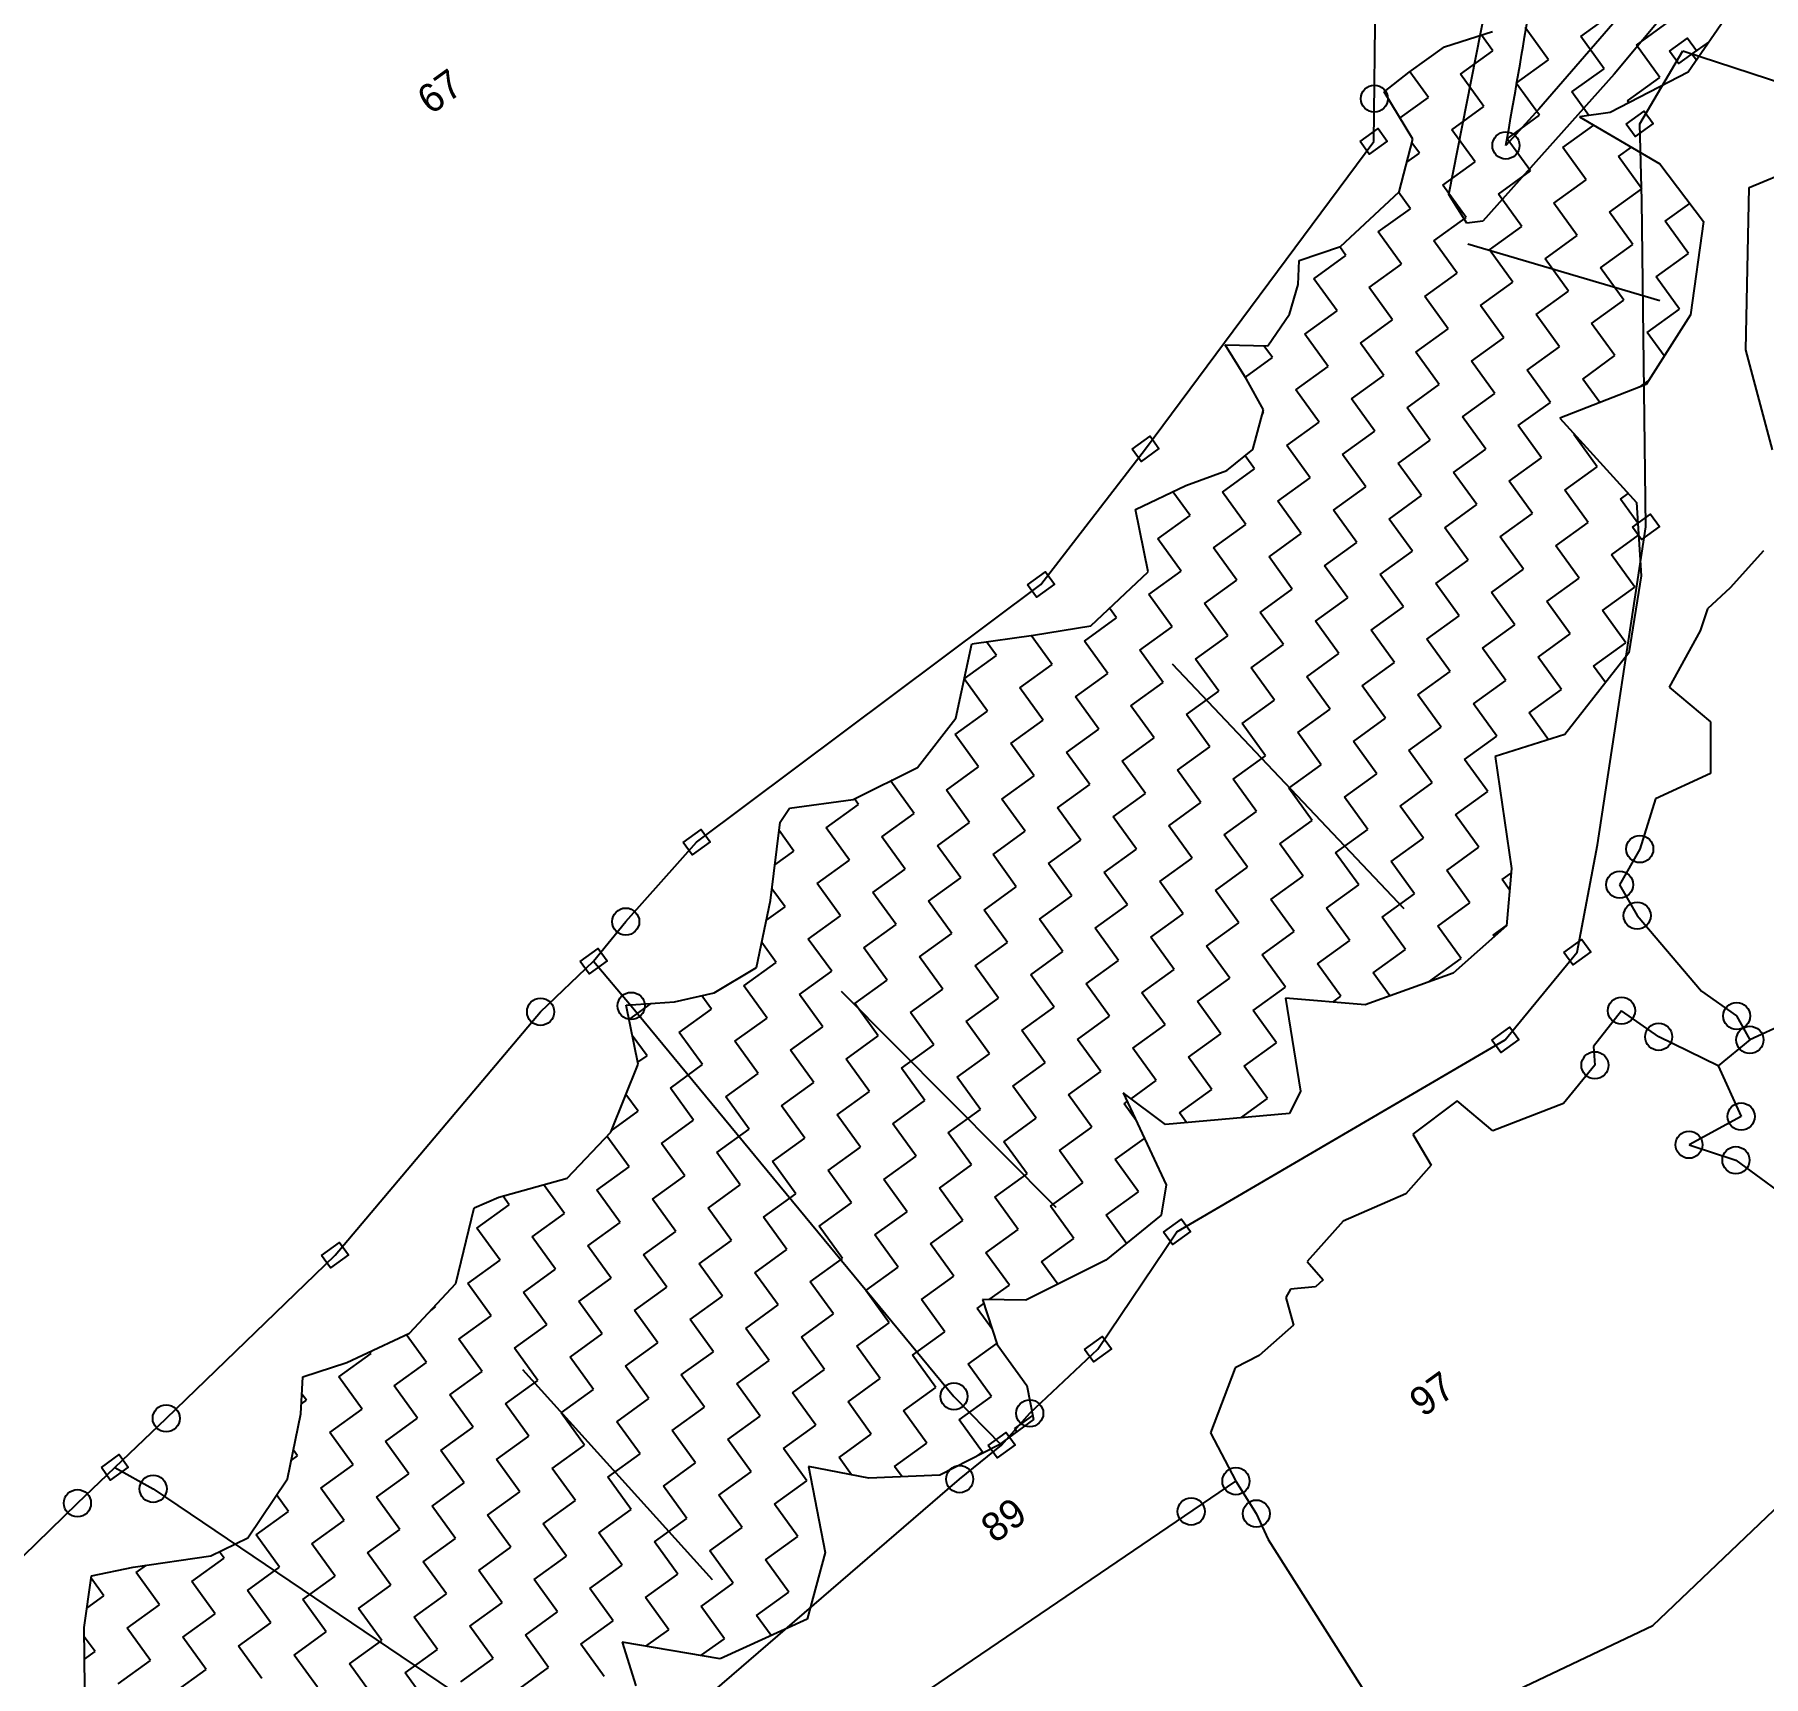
# Model space of a CAD drawing. Header units: metres. Extents: x 347706 to 350992, y 1759363 to 1763257.
# Drawn here: x 349126 to 349674, y 1760681 to 1761200 of the extents above; entities that cross this region are included whole.
import ezdxf

# ---------------------------------------------------------------- set-up
doc = ezdxf.new("R2010")
doc.units = ezdxf.units.M
doc.header["$MEASUREMENT"] = 0
for name, color, linetype in [('POLY_HATCH', 12, 'Continuous'), ('POLY_PARCEL', 6, 'Continuous'), ('POLY_ROAD', 30, 'Continuous'), ('SYM_ARROW', 1, 'Continuous'), ('TEXT_PARCEL', 7, 'Continuous')]:
    doc.layers.add(name, color=color, linetype=linetype)
doc.styles.add('TEXT_MAP', font='')
doc.styles.get('TEXT_MAP').set_extended_font_data('Kruti Dev 050')

msp = doc.modelspace()

# ---------------------------------------------------------------- linework, layer by layer
for points in [[(349643.96, 1761195.09), (349649.65, 1761199.2), (349652.49, 1761195.27), (349646.81, 1761191.16)], [(349630.28, 1761171.97), (349635.97, 1761176.08), (349638.81, 1761172.14), (349633.13, 1761168.03)], [(349546.1, 1761166.44), (349551.78, 1761170.55), (349554.62, 1761166.62), (349548.94, 1761162.5)], [(349473.85, 1761069.14), (349479.53, 1761073.25), (349482.37, 1761069.32), (349476.69, 1761065.21)], [(349632.25, 1761044.44), (349637.93, 1761048.55), (349640.78, 1761044.62), (349635.09, 1761040.51)], [(349440.75, 1761026.24), (349446.44, 1761030.35), (349449.28, 1761026.42), (349443.6, 1761022.31)], [(349331.75, 1760944.66), (349337.43, 1760948.77), (349340.28, 1760944.84), (349334.59, 1760940.73)], [(349299.13, 1760907.05), (349304.81, 1760911.16), (349307.66, 1760907.22), (349301.97, 1760903.11)], [(349610.52, 1760909.89), (349616.2, 1760914.01), (349619.05, 1760910.07), (349613.36, 1760905.96)], [(349587.72, 1760882.13), (349593.41, 1760886.24), (349596.25, 1760882.31), (349590.57, 1760878.2)], [(349483.77, 1760821.37), (349489.45, 1760825.48), (349492.3, 1760821.54), (349486.61, 1760817.43)], [(349217.31, 1760814.01), (349223, 1760818.12), (349225.84, 1760814.19), (349220.16, 1760810.08)], [(349458.78, 1760784.23), (349464.47, 1760788.34), (349467.31, 1760784.41), (349461.63, 1760780.3)], [(349428.28, 1760753.9), (349433.96, 1760758.01), (349436.8, 1760754.08), (349431.12, 1760749.97)], [(349147.58, 1760746.86), (349153.26, 1760750.97), (349156.11, 1760747.04), (349150.42, 1760742.93)]]:
    msp.add_lwpolyline(points, close=True)
for centre in [(349550.53, 1761180.03), (349592.19, 1761165.23), (349634.56, 1760942.6), (349628.19, 1760931.33), (349313.57, 1760919.64), (349633.74, 1760921.53), (349286.61, 1760891.11), (349315.3, 1760892.97), (349628.77, 1760891.46), (349665.22, 1760889.78), (349640.56, 1760883.2), (349669.41, 1760882.22), (349620.36, 1760874.19), (349666.66, 1760857.97), (349650.16, 1760849.04), (349665, 1760844.15), (349417.47, 1760769.42), (349441.46, 1760764.05), (349168.12, 1760762.46), (349419.27, 1760743.23), (349506.73, 1760742.59), (349163.98, 1760740.17), (349140.01, 1760735.62), (349492.56, 1760732.99), (349513.18, 1760732.32)]:
    msp.add_circle(centre, 4.29)
at = {"layer": 'POLY_HATCH', "linetype": 'Continuous'}
for p, q in [((349615.89, 1761199.75), (349626.1, 1761207.13)), ((349588.08, 1761195.19), (349584.47, 1761200.18)), ((349605.67, 1761192.36), (349598.29, 1761202.58)), ((349633.48, 1761196.92), (349643.7, 1761204.3)), ((349577.86, 1761187.81), (349588.08, 1761195.19)), ((349623.27, 1761189.53), (349615.89, 1761199.75)), ((349640.87, 1761186.7), (349633.48, 1761196.92)), ((349651.08, 1761194.09), (349656.46, 1761197.97)), ((349595.46, 1761184.98), (349605.67, 1761192.36)), ((349613.06, 1761182.15), (349623.27, 1761189.53)), ((349652.47, 1761192.17), (349651.08, 1761194.09)), ((349567.65, 1761180.43), (349561.76, 1761188.57)), ((349585.24, 1761177.6), (349577.86, 1761187.81)), ((349602.84, 1761174.77), (349595.46, 1761184.98)), ((349630.65, 1761179.32), (349640.87, 1761186.7)), ((349558.68, 1761173.95), (349567.65, 1761180.43)), ((349618.43, 1761174.72), (349613.06, 1761182.15)), ((349631.09, 1761178.72), (349630.65, 1761179.32)), ((349575.03, 1761170.21), (349585.24, 1761177.6)), ((349592.63, 1761167.38), (349602.84, 1761174.77)), ((349582.41, 1761160), (349575.03, 1761170.21)), ((349600.01, 1761157.17), (349592.63, 1761167.38)), ((349610.23, 1761164.55), (349620.04, 1761171.65)), ((349560.86, 1761159.97), (349564.82, 1761162.83)), ((349564.82, 1761162.83), (349562.45, 1761166.1)), ((349617.61, 1761154.34), (349610.23, 1761164.55)), ((349627.82, 1761161.72), (349631.93, 1761164.69)), ((349572.2, 1761152.62), (349582.41, 1761160)), ((349589.8, 1761149.79), (349600.01, 1761157.17)), ((349635.21, 1761151.51), (349627.82, 1761161.72)), ((349579.58, 1761142.4), (349572.2, 1761152.62)), ((349607.4, 1761146.96), (349617.61, 1761154.34)), ((349624.99, 1761144.13), (349635.21, 1761151.51)), ((349561.99, 1761145.23), (349558.24, 1761150.41)), ((349597.18, 1761139.57), (349589.8, 1761149.79)), ((349614.78, 1761136.74), (349607.4, 1761146.96)), ((349642.59, 1761141.3), (349650.37, 1761146.92)), ((349551.77, 1761137.85), (349561.99, 1761145.23)), ((349569.37, 1761135.02), (349579.58, 1761142.4)), ((349632.38, 1761133.91), (349624.99, 1761144.13)), ((349649.97, 1761131.08), (349642.59, 1761141.3)), ((349559.16, 1761127.63), (349551.77, 1761137.85)), ((349576.75, 1761124.8), (349569.37, 1761135.02)), ((349586.97, 1761132.19), (349597.18, 1761139.57)), ((349604.57, 1761129.36), (349614.78, 1761136.74)), ((349531.35, 1761123.08), (349541.56, 1761130.46)), ((349541.56, 1761130.46), (349539.62, 1761133.14)), ((349594.35, 1761121.97), (349586.97, 1761132.19)), ((349611.95, 1761119.14), (349604.57, 1761129.36)), ((349622.16, 1761126.53), (349632.38, 1761133.91)), ((349639.76, 1761123.7), (349649.97, 1761131.08)), ((349548.94, 1761120.25), (349559.16, 1761127.63)), ((349566.54, 1761117.42), (349576.75, 1761124.8)), ((349629.55, 1761116.31), (349622.16, 1761126.53)), ((349647.14, 1761113.48), (349639.76, 1761123.7)), ((349538.73, 1761112.87), (349531.35, 1761123.08)), ((349556.33, 1761110.04), (349548.94, 1761120.25)), ((349584.14, 1761114.59), (349594.35, 1761121.97)), ((349601.74, 1761111.76), (349611.95, 1761119.14)), ((349528.52, 1761105.48), (349538.73, 1761112.87)), ((349573.92, 1761107.21), (349566.54, 1761117.42)), ((349591.52, 1761104.38), (349584.14, 1761114.59)), ((349619.33, 1761108.93), (349629.55, 1761116.31)), ((349636.93, 1761106.1), (349647.14, 1761113.48)), ((349546.11, 1761102.65), (349556.33, 1761110.04)), ((349563.71, 1761099.82), (349573.92, 1761107.21)), ((349609.12, 1761101.55), (349601.74, 1761111.76)), ((349626.72, 1761098.72), (349619.33, 1761108.93)), ((349518.3, 1761098.1), (349515.57, 1761101.88)), ((349535.9, 1761095.27), (349528.52, 1761105.48)), ((349553.5, 1761092.44), (349546.11, 1761102.65)), ((349581.31, 1761096.99), (349591.52, 1761104.38)), ((349642.33, 1761098.63), (349636.93, 1761106.1)), ((349509.71, 1761091.89), (349518.3, 1761098.1)), ((349571.09, 1761089.61), (349563.71, 1761099.82)), ((349588.69, 1761086.78), (349581.31, 1761096.99)), ((349598.91, 1761094.16), (349609.12, 1761101.55)), ((349616.5, 1761091.33), (349626.72, 1761098.72)), ((349525.69, 1761087.89), (349535.9, 1761095.27)), ((349543.28, 1761085.06), (349553.5, 1761092.44)), ((349606.29, 1761083.95), (349598.91, 1761094.16)), ((349621.91, 1761083.86), (349616.5, 1761091.33)), ((349634.52, 1761088.8), (349637.4, 1761090.89)), ((349533.07, 1761077.67), (349525.69, 1761087.89)), ((349560.88, 1761082.23), (349571.09, 1761089.61)), ((349578.48, 1761079.4), (349588.69, 1761086.78)), ((349515.06, 1761080.21), (349515.47, 1761080.5)), ((349515.47, 1761080.5), (349515.23, 1761080.84)), ((349550.67, 1761074.84), (349543.28, 1761085.06)), ((349568.26, 1761072.01), (349560.88, 1761082.23)), ((349596.08, 1761076.57), (349606.29, 1761083.95)), ((349522.86, 1761070.29), (349533.07, 1761077.67)), ((349540.45, 1761067.46), (349550.67, 1761074.84)), ((349585.86, 1761069.18), (349578.48, 1761079.4)), ((349603.46, 1761066.35), (349596.08, 1761076.57)), ((349530.24, 1761060.08), (349522.86, 1761070.29)), ((349558.05, 1761064.63), (349568.26, 1761072.01)), ((349575.65, 1761061.8), (349585.86, 1761069.18)), ((349613.67, 1761073.74), (349613.86, 1761073.87)), ((349621.06, 1761063.52), (349613.67, 1761073.74)), ((349512.64, 1761062.91), (349509.64, 1761067.05)), ((349547.84, 1761057.25), (349540.45, 1761067.46)), ((349565.43, 1761054.42), (349558.05, 1761064.63)), ((349593.25, 1761058.97), (349603.46, 1761066.35)), ((349610.84, 1761056.14), (349621.06, 1761063.52)), ((349502.43, 1761055.52), (349512.64, 1761062.91)), ((349520.03, 1761052.69), (349530.24, 1761060.08)), ((349583.03, 1761051.59), (349575.65, 1761061.8)), ((349600.63, 1761048.76), (349593.25, 1761058.97)), ((349492.22, 1761048.14), (349486.78, 1761055.66)), ((349509.81, 1761045.31), (349502.43, 1761055.52)), ((349527.41, 1761042.48), (349520.03, 1761052.69)), ((349537.62, 1761049.86), (349547.84, 1761057.25)), ((349555.22, 1761047.03), (349565.43, 1761054.42)), ((349618.23, 1761045.93), (349610.84, 1761056.14)), ((349628.44, 1761053.31), (349630.92, 1761055.1)), ((349633.97, 1761045.67), (349628.44, 1761053.31)), ((349482, 1761040.75), (349492.22, 1761048.14)), ((349545.01, 1761039.65), (349537.62, 1761049.86)), ((349562.6, 1761036.82), (349555.22, 1761047.03)), ((349572.82, 1761044.2), (349583.03, 1761051.59)), ((349590.42, 1761041.37), (349600.63, 1761048.76)), ((349499.6, 1761037.92), (349509.81, 1761045.31)), ((349517.2, 1761035.09), (349527.41, 1761042.48)), ((349580.2, 1761033.99), (349572.82, 1761044.2)), ((349608.01, 1761038.54), (349618.23, 1761045.93)), ((349625.61, 1761035.71), (349634.21, 1761041.93)), ((349489.38, 1761030.54), (349482, 1761040.75)), ((349506.98, 1761027.71), (349499.6, 1761037.92)), ((349534.79, 1761032.26), (349545.01, 1761039.65)), ((349552.39, 1761029.43), (349562.6, 1761036.82)), ((349597.8, 1761031.16), (349590.42, 1761041.37)), ((349615.4, 1761028.33), (349608.01, 1761038.54)), ((349479.17, 1761023.16), (349489.38, 1761030.54)), ((349524.58, 1761024.88), (349517.2, 1761035.09)), ((349542.18, 1761022.05), (349534.79, 1761032.26)), ((349569.99, 1761026.6), (349580.2, 1761033.99)), ((349587.59, 1761023.77), (349597.8, 1761031.16)), ((349632.99, 1761025.5), (349625.61, 1761035.71)), ((349496.77, 1761020.33), (349506.98, 1761027.71)), ((349559.77, 1761019.22), (349552.39, 1761029.43)), ((349577.37, 1761016.39), (349569.99, 1761026.6)), ((349605.18, 1761020.94), (349615.4, 1761028.33)), ((349622.78, 1761018.11), (349632.99, 1761025.5)), ((349486.55, 1761012.94), (349479.17, 1761023.16)), ((349504.15, 1761010.11), (349496.77, 1761020.33)), ((349514.37, 1761017.5), (349524.58, 1761024.88)), ((349531.96, 1761014.67), (349542.18, 1761022.05)), ((349594.97, 1761013.56), (349587.59, 1761023.77)), ((349612.57, 1761010.73), (349605.18, 1761020.94)), ((349458.74, 1761008.39), (349468.96, 1761015.77)), ((349468.96, 1761015.77), (349466.73, 1761018.85)), ((349521.75, 1761007.28), (349514.37, 1761017.5)), ((349539.35, 1761004.45), (349531.96, 1761014.67)), ((349549.56, 1761011.84), (349559.77, 1761019.22)), ((349567.16, 1761009.01), (349577.37, 1761016.39)), ((349630.16, 1761007.9), (349622.78, 1761018.11)), ((349448.53, 1761001.01), (349441.9, 1761010.18)), ((349476.34, 1761005.56), (349486.55, 1761012.94)), ((349493.94, 1761002.73), (349504.15, 1761010.11)), ((349556.94, 1761001.62), (349549.56, 1761011.84)), ((349574.54, 1760998.79), (349567.16, 1761009.01)), ((349584.76, 1761006.18), (349594.97, 1761013.56)), ((349602.35, 1761003.35), (349612.57, 1761010.73)), ((349420.73, 1760996.46), (349430.93, 1761003.84)), ((349430.93, 1761003.84), (349427.8, 1761008.17)), ((349466.13, 1760998.18), (349458.74, 1761008.39)), ((349483.72, 1760995.35), (349476.34, 1761005.56)), ((349511.54, 1760999.9), (349521.75, 1761007.28)), ((349529.13, 1760997.07), (349539.35, 1761004.45)), ((349592.14, 1760995.96), (349584.76, 1761006.18)), ((349609.74, 1760993.13), (349602.35, 1761003.35)), ((349619.95, 1761000.52), (349630.16, 1761007.9)), ((349438.32, 1760993.62), (349448.53, 1761001.01)), ((349455.91, 1760990.79), (349466.13, 1760998.18)), ((349501.32, 1760992.52), (349493.94, 1761002.73)), ((349518.92, 1760989.69), (349511.54, 1760999.9)), ((349546.73, 1760994.24), (349556.94, 1761001.62)), ((349564.33, 1760991.41), (349574.54, 1760998.79)), ((349623.74, 1760995.28), (349619.95, 1761000.52)), ((349428.1, 1760986.24), (349420.73, 1760996.44)), ((349445.7, 1760983.41), (349438.32, 1760993.62)), ((349473.51, 1760987.96), (349483.72, 1760995.35)), ((349491.11, 1760985.13), (349501.32, 1760992.52)), ((349536.52, 1760986.86), (349529.13, 1760997.07)), ((349554.11, 1760984.03), (349546.73, 1760994.24)), ((349581.93, 1760988.58), (349592.14, 1760995.96)), ((349599.52, 1760985.75), (349609.74, 1760993.13)), ((349463.3, 1760980.58), (349455.91, 1760990.79)), ((349480.89, 1760977.75), (349473.51, 1760987.96)), ((349508.71, 1760982.3), (349518.92, 1760989.69)), ((349526.3, 1760979.47), (349536.52, 1760986.86)), ((349571.71, 1760981.2), (349564.33, 1760991.41)), ((349589.31, 1760978.37), (349581.93, 1760988.58)), ((349417.89, 1760978.85), (349428.1, 1760986.24)), ((349435.49, 1760976.02), (349445.7, 1760983.41)), ((349498.49, 1760974.92), (349491.11, 1760985.13)), ((349516.09, 1760972.09), (349508.71, 1760982.3)), ((349543.9, 1760976.64), (349554.11, 1760984.03)), ((349605.72, 1760977.18), (349599.52, 1760985.75)), ((349425.27, 1760968.64), (349417.89, 1760978.85)), ((349442.87, 1760965.81), (349435.49, 1760976.02)), ((349453.08, 1760973.19), (349463.3, 1760980.58)), ((349470.68, 1760970.36), (349480.89, 1760977.75)), ((349533.69, 1760969.26), (349526.3, 1760979.47)), ((349551.28, 1760966.43), (349543.9, 1760976.64)), ((349561.5, 1760973.81), (349571.71, 1760981.2)), ((349579.1, 1760970.98), (349589.31, 1760978.37)), ((349460.47, 1760962.98), (349453.08, 1760973.19)), ((349478.06, 1760960.15), (349470.68, 1760970.36)), ((349488.28, 1760967.53), (349498.49, 1760974.92)), ((349505.88, 1760964.7), (349516.09, 1760972.09)), ((349568.88, 1760963.6), (349561.5, 1760973.81)), ((349586.48, 1760960.77), (349579.1, 1760970.98)), ((349415.06, 1760961.26), (349425.27, 1760968.64)), ((349432.66, 1760958.43), (349442.87, 1760965.81)), ((349495.66, 1760957.32), (349488.28, 1760967.53)), ((349523.47, 1760961.87), (349533.69, 1760969.26)), ((349541.07, 1760959.04), (349551.28, 1760966.43)), ((349397.46, 1760964.09), (349398.02, 1760964.49)), ((349404.85, 1760953.87), (349397.46, 1760964.09)), ((349422.44, 1760951.04), (349415.06, 1760961.26)), ((349450.25, 1760955.6), (349460.47, 1760962.98)), ((349467.85, 1760952.77), (349478.06, 1760960.15)), ((349513.26, 1760954.49), (349505.88, 1760964.7)), ((349530.86, 1760951.66), (349523.47, 1760961.87)), ((349558.67, 1760956.21), (349568.88, 1760963.6)), ((349576.27, 1760953.38), (349586.48, 1760960.77)), ((349377.03, 1760949.32), (349387.25, 1760956.7)), ((349387.25, 1760956.7), (349385.98, 1760958.46)), ((349440.04, 1760948.21), (349432.66, 1760958.43)), ((349457.64, 1760945.38), (349450.25, 1760955.6)), ((349485.45, 1760949.94), (349495.66, 1760957.32)), ((349503.05, 1760947.11), (349513.26, 1760954.49)), ((349548.45, 1760948.83), (349541.07, 1760959.04)), ((349566.05, 1760946), (349558.67, 1760956.21)), ((349366.82, 1760941.94), (349362.11, 1760948.45)), ((349384.42, 1760939.11), (349377.03, 1760949.32)), ((349394.63, 1760946.49), (349404.85, 1760953.87)), ((349412.23, 1760943.66), (349422.44, 1760951.04)), ((349475.23, 1760942.55), (349467.85, 1760952.77)), ((349492.83, 1760939.72), (349485.45, 1760949.94)), ((349520.64, 1760944.28), (349530.86, 1760951.66)), ((349538.24, 1760941.45), (349548.45, 1760948.83)), ((349583.65, 1760943.17), (349576.27, 1760953.38)), ((349402.02, 1760936.28), (349394.63, 1760946.49)), ((349419.61, 1760933.45), (349412.23, 1760943.66)), ((349429.83, 1760940.83), (349440.04, 1760948.21)), ((349447.42, 1760938), (349457.64, 1760945.38)), ((349510.43, 1760936.89), (349503.05, 1760947.11)), ((349528.03, 1760934.06), (349520.64, 1760944.28)), ((349555.84, 1760938.62), (349566.05, 1760946)), ((349573.44, 1760935.79), (349583.65, 1760943.17)), ((349360.79, 1760937.58), (349366.82, 1760941.94)), ((349374.2, 1760931.72), (349384.42, 1760939.11)), ((349437.21, 1760930.62), (349429.83, 1760940.83)), ((349454.81, 1760927.79), (349447.42, 1760938)), ((349465.02, 1760935.17), (349475.23, 1760942.55)), ((349482.62, 1760932.34), (349492.83, 1760939.72)), ((349545.62, 1760931.23), (349538.24, 1760941.45)), ((349563.22, 1760928.4), (349555.84, 1760938.62)), ((349391.8, 1760928.89), (349402.02, 1760936.28)), ((349409.4, 1760926.06), (349419.61, 1760933.45)), ((349472.4, 1760924.96), (349465.02, 1760935.17)), ((349490, 1760922.13), (349482.62, 1760932.34)), ((349500.22, 1760929.51), (349510.43, 1760936.89)), ((349517.81, 1760926.68), (349528.03, 1760934.06)), ((349580.82, 1760925.57), (349573.44, 1760935.79)), ((349591.03, 1760932.96), (349593.83, 1760934.98)), ((349593.36, 1760929.74), (349591.03, 1760932.96)), ((349363.99, 1760924.34), (349359.87, 1760930.03)), ((349381.59, 1760921.51), (349374.2, 1760931.72)), ((349399.19, 1760918.68), (349391.8, 1760928.89)), ((349427, 1760923.23), (349437.21, 1760930.62)), ((349444.59, 1760920.4), (349454.81, 1760927.79)), ((349507.6, 1760919.3), (349500.22, 1760929.51)), ((349525.2, 1760916.47), (349517.81, 1760926.68)), ((349535.41, 1760923.85), (349545.62, 1760931.23)), ((349553.01, 1760921.02), (349563.22, 1760928.4)), ((349358.13, 1760920.1), (349363.99, 1760924.34)), ((349371.37, 1760914.13), (349381.59, 1760921.51)), ((349416.78, 1760915.85), (349409.4, 1760926.06)), ((349434.38, 1760913.02), (349427, 1760923.23)), ((349462.19, 1760917.57), (349472.4, 1760924.96)), ((349479.79, 1760914.74), (349490, 1760922.13)), ((349542.79, 1760913.64), (349535.41, 1760923.85)), ((349570.61, 1760918.19), (349580.82, 1760925.57)), ((349388.97, 1760911.3), (349399.19, 1760918.68)), ((349406.57, 1760908.47), (349416.78, 1760915.85)), ((349451.98, 1760910.19), (349444.59, 1760920.4)), ((349469.57, 1760907.36), (349462.19, 1760917.57)), ((349497.39, 1760911.91), (349507.6, 1760919.3)), ((349514.98, 1760909.08), (349525.2, 1760916.47)), ((349560.39, 1760910.81), (349553.01, 1760921.02)), ((349577.99, 1760907.98), (349570.61, 1760918.19)), ((349588.2, 1760915.36), (349592.35, 1760918.36)), ((349361.16, 1760906.74), (349356.65, 1760912.98)), ((349378.76, 1760903.91), (349371.37, 1760914.13)), ((349396.35, 1760901.08), (349388.97, 1760911.3)), ((349424.17, 1760905.64), (349434.38, 1760913.02)), ((349441.76, 1760902.81), (349451.98, 1760910.19)), ((349487.17, 1760904.53), (349479.79, 1760914.74)), ((349504.77, 1760901.7), (349497.39, 1760911.91)), ((349532.58, 1760906.25), (349542.79, 1760913.64)), ((349550.18, 1760903.42), (349560.39, 1760910.81)), ((349588.53, 1760914.9), (349588.2, 1760915.36)), ((349350.95, 1760899.36), (349361.16, 1760906.74)), ((349413.95, 1760898.25), (349406.57, 1760908.47)), ((349431.55, 1760895.42), (349424.17, 1760905.64)), ((349459.36, 1760899.97), (349469.57, 1760907.36)), ((349522.37, 1760898.87), (349514.98, 1760909.08)), ((349539.96, 1760896.04), (349532.58, 1760906.25)), ((349567.78, 1760900.59), (349577.99, 1760907.98)), ((349358.33, 1760889.14), (349350.95, 1760899.36)), ((349368.54, 1760896.53), (349378.76, 1760903.91)), ((349386.14, 1760893.7), (349396.35, 1760901.08)), ((349449.15, 1760892.59), (349441.76, 1760902.81)), ((349466.74, 1760889.76), (349459.36, 1760899.97)), ((349476.96, 1760897.14), (349487.17, 1760904.53)), ((349494.56, 1760894.31), (349504.77, 1760901.7)), ((349555.46, 1760896.12), (349550.18, 1760903.42)), ((349567.81, 1760900.54), (349567.78, 1760900.59)), ((349314.62, 1760888.65), (349321.65, 1760893.73)), ((349340.73, 1760891.97), (349337.68, 1760896.2)), ((349375.93, 1760886.31), (349368.54, 1760896.53)), ((349393.52, 1760883.48), (349386.14, 1760893.7)), ((349403.74, 1760890.87), (349413.95, 1760898.25)), ((349421.34, 1760888.04), (349431.55, 1760895.42)), ((349484.34, 1760886.93), (349476.96, 1760897.14)), ((349501.94, 1760884.1), (349494.56, 1760894.31)), ((349512.15, 1760891.48), (349522.37, 1760898.87)), ((349537.38, 1760894.17), (349539.96, 1760896.04)), ((349330.52, 1760884.59), (349340.73, 1760891.97)), ((349348.12, 1760881.76), (349358.33, 1760889.14)), ((349411.12, 1760880.65), (349403.74, 1760890.87)), ((349438.93, 1760885.21), (349449.15, 1760892.59)), ((349456.53, 1760882.38), (349466.74, 1760889.76)), ((349519.54, 1760881.27), (349512.15, 1760891.48)), ((349320.31, 1760877.21), (349315.66, 1760883.64)), ((349337.9, 1760874.38), (349330.52, 1760884.59)), ((349365.71, 1760878.93), (349375.93, 1760886.31)), ((349383.31, 1760876.1), (349393.52, 1760883.48)), ((349428.72, 1760877.82), (349421.34, 1760888.04)), ((349446.32, 1760874.99), (349438.93, 1760885.21)), ((349474.13, 1760879.55), (349484.34, 1760886.93)), ((349491.73, 1760876.72), (349501.94, 1760884.1)), ((349355.5, 1760871.55), (349348.12, 1760881.76)), ((349373.1, 1760868.72), (349365.71, 1760878.93)), ((349400.91, 1760873.27), (349411.12, 1760880.65)), ((349418.51, 1760870.44), (349428.72, 1760877.82)), ((349463.91, 1760872.16), (349456.53, 1760882.38)), ((349481.51, 1760869.33), (349474.13, 1760879.55)), ((349509.32, 1760873.89), (349519.54, 1760881.27)), ((349317.43, 1760875.13), (349320.31, 1760877.21)), ((349327.69, 1760866.99), (349337.9, 1760874.38)), ((349390.69, 1760865.89), (349383.31, 1760876.1)), ((349408.29, 1760863.06), (349400.91, 1760873.27)), ((349436.1, 1760867.61), (349446.32, 1760874.99)), ((349453.7, 1760864.78), (349463.91, 1760872.16)), ((349499.11, 1760866.5), (349491.73, 1760876.72)), ((349516.71, 1760863.67), (349509.32, 1760873.89)), ((349335.07, 1760856.78), (349327.69, 1760866.99)), ((349345.29, 1760864.16), (349355.5, 1760871.55)), ((349362.88, 1760861.33), (349373.1, 1760868.72)), ((349425.89, 1760860.23), (349418.51, 1760870.44)), ((349443.49, 1760857.4), (349436.1, 1760867.61)), ((349473.52, 1760863.56), (349481.51, 1760869.33)), ((349488.9, 1760859.12), (349499.11, 1760866.5)), ((349317.48, 1760859.61), (349313.64, 1760864.92)), ((349352.67, 1760853.95), (349345.29, 1760864.16)), ((349370.27, 1760851.12), (349362.88, 1760861.33)), ((349380.48, 1760858.5), (349390.69, 1760865.89)), ((349398.08, 1760855.67), (349408.29, 1760863.06)), ((349461.08, 1760854.57), (349453.7, 1760864.78)), ((349471.3, 1760861.95), (349472.29, 1760862.67)), ((349475.1, 1760856.69), (349471.3, 1760861.95)), ((349508.28, 1760857.58), (349516.71, 1760863.67)), ((349309.01, 1760853.49), (349317.48, 1760859.61)), ((349324.86, 1760849.4), (349335.07, 1760856.78)), ((349387.86, 1760848.29), (349380.48, 1760858.5)), ((349405.46, 1760845.46), (349398.08, 1760855.67)), ((349415.68, 1760852.84), (349425.89, 1760860.23)), ((349433.27, 1760850.01), (349443.49, 1760857.4)), ((349491.13, 1760856.03), (349488.9, 1760859.12)), ((349314.65, 1760842.01), (349307.61, 1760851.74)), ((349342.46, 1760846.57), (349352.67, 1760853.95)), ((349360.05, 1760843.74), (349370.27, 1760851.12)), ((349423.06, 1760842.63), (349415.68, 1760852.84)), ((349440.66, 1760839.8), (349433.27, 1760850.01)), ((349450.87, 1760847.18), (349461.08, 1760854.57)), ((349468.47, 1760844.35), (349477.75, 1760851.06)), ((349332.24, 1760839.18), (349324.86, 1760849.4)), ((349349.84, 1760836.35), (349342.46, 1760846.57)), ((349377.65, 1760840.91), (349387.86, 1760848.29)), ((349395.25, 1760838.08), (349405.46, 1760845.46)), ((349458.25, 1760836.97), (349450.87, 1760847.18)), ((349304.43, 1760834.63), (349314.65, 1760842.01)), ((349322.03, 1760831.8), (349332.24, 1760839.18)), ((349367.44, 1760833.52), (349360.05, 1760843.74)), ((349385.03, 1760830.69), (349377.65, 1760840.91)), ((349412.85, 1760835.25), (349423.06, 1760842.63)), ((349430.44, 1760832.42), (349440.66, 1760839.8)), ((349475.85, 1760834.14), (349468.47, 1760844.35)), ((349294.22, 1760827.24), (349287.58, 1760836.43)), ((349311.82, 1760824.41), (349304.43, 1760834.63)), ((349339.63, 1760828.97), (349349.84, 1760836.35)), ((349357.22, 1760826.14), (349367.44, 1760833.52)), ((349402.63, 1760827.86), (349395.25, 1760838.08)), ((349420.23, 1760825.03), (349412.85, 1760835.25)), ((349448.04, 1760829.59), (349458.25, 1760836.97)), ((349465.64, 1760826.76), (349475.85, 1760834.14)), ((349266.41, 1760822.69), (349276.62, 1760830.07)), ((349276.62, 1760830.07), (349274.64, 1760832.82)), ((349329.41, 1760821.58), (349322.03, 1760831.8)), ((349347.01, 1760818.75), (349339.63, 1760828.97)), ((349374.82, 1760823.31), (349385.03, 1760830.69)), ((349437.83, 1760822.2), (349430.44, 1760832.42)), ((349455.42, 1760819.37), (349448.04, 1760829.59)), ((349273.79, 1760812.48), (349266.41, 1760822.69)), ((349284, 1760819.86), (349294.22, 1760827.24)), ((349301.6, 1760817.03), (349311.82, 1760824.41)), ((349364.61, 1760815.92), (349357.22, 1760826.14)), ((349382.2, 1760813.09), (349374.82, 1760823.31)), ((349392.42, 1760820.48), (349402.63, 1760827.86)), ((349410.02, 1760817.65), (349420.23, 1760825.03)), ((349472.11, 1760817.8), (349465.64, 1760826.76)), ((349291.39, 1760809.65), (349284, 1760819.86)), ((349319.2, 1760814.2), (349329.41, 1760821.58)), ((349336.8, 1760811.37), (349347.01, 1760818.75)), ((349399.8, 1760810.26), (349392.42, 1760820.48)), ((349417.4, 1760807.43), (349410.02, 1760817.65)), ((349427.61, 1760814.82), (349437.83, 1760822.2)), ((349445.21, 1760811.99), (349455.42, 1760819.37)), ((349263.58, 1760805.09), (349273.79, 1760812.48)), ((349308.99, 1760806.82), (349301.6, 1760817.03)), ((349326.58, 1760803.99), (349319.2, 1760814.2)), ((349354.39, 1760808.54), (349364.61, 1760815.92)), ((349371.99, 1760805.71), (349382.2, 1760813.09)), ((349435, 1760804.6), (349427.61, 1760814.82)), ((349450.36, 1760804.87), (349445.21, 1760811.99)), ((349281.17, 1760802.26), (349291.39, 1760809.65)), ((349298.77, 1760799.43), (349308.99, 1760806.82)), ((349344.18, 1760801.16), (349336.8, 1760811.37)), ((349361.78, 1760798.33), (349354.39, 1760808.54)), ((349389.59, 1760802.88), (349399.8, 1760810.26)), ((349407.19, 1760800.05), (349417.4, 1760807.43)), ((349270.96, 1760794.88), (349263.58, 1760805.09)), ((349288.56, 1760792.05), (349281.17, 1760802.26)), ((349316.37, 1760796.6), (349326.58, 1760803.99)), ((349333.97, 1760793.77), (349344.18, 1760801.16)), ((349379.37, 1760795.5), (349371.99, 1760805.71)), ((349396.97, 1760792.67), (349389.59, 1760802.88)), ((349428.65, 1760800.02), (349435, 1760804.6)), ((349251.72, 1760796.52), (349253.36, 1760797.71)), ((349253.36, 1760797.71), (349253.13, 1760798.03)), ((349306.16, 1760789.22), (349298.77, 1760799.43)), ((349323.75, 1760786.39), (349316.37, 1760796.6)), ((349351.56, 1760790.94), (349361.78, 1760798.33)), ((349369.16, 1760788.11), (349379.37, 1760795.5)), ((349414.57, 1760789.84), (349407.19, 1760800.05)), ((349424.78, 1760797.22), (349426.94, 1760798.78)), ((349429.62, 1760790.53), (349424.78, 1760797.22)), ((349260.75, 1760787.5), (349270.96, 1760794.88)), ((349278.34, 1760784.67), (349288.56, 1760792.05)), ((349341.35, 1760783.56), (349333.97, 1760793.77)), ((349358.95, 1760780.73), (349351.56, 1760790.94)), ((349386.76, 1760785.28), (349396.97, 1760792.67)), ((349404.36, 1760782.45), (349414.57, 1760789.84)), ((349250.53, 1760780.11), (349244.12, 1760788.99)), ((349268.13, 1760777.28), (349260.75, 1760787.5)), ((349285.73, 1760774.45), (349278.34, 1760784.67)), ((349295.94, 1760781.84), (349306.16, 1760789.22)), ((349313.54, 1760779.01), (349323.75, 1760786.39)), ((349376.54, 1760777.9), (349369.16, 1760788.11)), ((349394.14, 1760775.07), (349386.76, 1760785.28)), ((349421.95, 1760779.62), (349431.03, 1760786.18)), ((349222.72, 1760775.56), (349232.94, 1760782.94)), ((349232.94, 1760782.94), (349232.49, 1760783.56)), ((349240.32, 1760772.73), (349250.53, 1760780.11)), ((349303.33, 1760771.62), (349295.94, 1760781.84)), ((349320.92, 1760768.79), (349313.54, 1760779.01)), ((349331.14, 1760776.18), (349341.35, 1760783.56)), ((349348.73, 1760773.35), (349358.95, 1760780.73)), ((349411.74, 1760772.24), (349404.36, 1760782.45)), ((349429.34, 1760769.41), (349421.95, 1760779.62)), ((349230.11, 1760765.35), (349222.72, 1760775.56)), ((349257.92, 1760769.9), (349268.13, 1760777.28)), ((349275.51, 1760767.07), (349285.73, 1760774.45)), ((349338.52, 1760765.96), (349331.14, 1760776.18)), ((349356.12, 1760763.13), (349348.73, 1760773.35)), ((349366.33, 1760770.52), (349376.54, 1760777.9)), ((349383.93, 1760767.69), (349394.14, 1760775.07)), ((349210.93, 1760767.03), (349212.51, 1760768.18)), ((349212.51, 1760768.18), (349211.08, 1760770.15)), ((349247.7, 1760762.52), (349240.32, 1760772.73)), ((349265.3, 1760759.69), (349257.92, 1760769.9)), ((349293.11, 1760764.24), (349303.33, 1760771.62)), ((349310.71, 1760761.41), (349320.92, 1760768.79)), ((349373.71, 1760760.3), (349366.33, 1760770.52)), ((349401.53, 1760764.86), (349411.74, 1760772.24)), ((349419.12, 1760762.03), (349429.34, 1760769.41)), ((349219.89, 1760757.96), (349230.11, 1760765.35)), ((349237.49, 1760755.13), (349247.7, 1760762.52)), ((349282.9, 1760756.85), (349275.51, 1760767.07)), ((349300.49, 1760754.02), (349293.11, 1760764.24)), ((349328.31, 1760758.58), (349338.52, 1760765.96)), ((349345.9, 1760755.75), (349356.12, 1760763.13)), ((349391.31, 1760757.47), (349383.93, 1760767.69)), ((349408.91, 1760754.64), (349401.53, 1760764.86)), ((349436.72, 1760759.2), (349442.44, 1760763.33)), ((349227.28, 1760747.75), (349219.89, 1760757.96)), ((349255.09, 1760752.3), (349265.3, 1760759.69)), ((349318.09, 1760751.19), (349310.71, 1760761.41)), ((349335.69, 1760748.36), (349328.31, 1760758.58)), ((349363.5, 1760752.92), (349373.71, 1760760.3)), ((349381.1, 1760750.09), (349391.31, 1760757.47)), ((349426.51, 1760751.81), (349419.12, 1760762.03)), ((349437.42, 1760758.24), (349436.72, 1760759.2)), ((349209.68, 1760750.58), (349208.36, 1760752.4)), ((349244.87, 1760744.92), (349237.49, 1760755.13)), ((349262.47, 1760742.09), (349255.09, 1760752.3)), ((349272.68, 1760749.47), (349282.9, 1760756.85)), ((349290.28, 1760746.64), (349300.49, 1760754.02)), ((349353.29, 1760745.53), (349345.9, 1760755.75)), ((349370.88, 1760742.7), (349363.5, 1760752.92)), ((349398.7, 1760747.26), (349408.91, 1760754.64)), ((349424.68, 1760750.49), (349426.51, 1760751.81)), ((349207.68, 1760749.13), (349209.68, 1760750.58)), ((349217.06, 1760740.36), (349227.28, 1760747.75)), ((349280.07, 1760739.26), (349272.68, 1760749.47)), ((349297.66, 1760736.43), (349290.28, 1760746.64)), ((349307.88, 1760743.81), (349318.09, 1760751.19)), ((349325.48, 1760740.98), (349335.69, 1760748.36)), ((349385.07, 1760744.59), (349381.1, 1760750.09)), ((349401.05, 1760744), (349398.7, 1760747.26)), ((349234.66, 1760737.53), (349244.87, 1760744.92)), ((349252.26, 1760734.7), (349262.47, 1760742.09)), ((349315.26, 1760733.6), (349307.88, 1760743.81)), ((349332.86, 1760730.77), (349325.48, 1760740.98)), ((349343.07, 1760738.15), (349353.29, 1760745.53)), ((349360.67, 1760735.32), (349370.88, 1760742.7)), ((349206.85, 1760732.98), (349203.06, 1760738.23)), ((349224.45, 1760730.15), (349217.06, 1760740.36)), ((349242.04, 1760727.32), (349234.66, 1760737.53)), ((349269.85, 1760731.87), (349280.07, 1760739.26)), ((349287.45, 1760729.04), (349297.66, 1760736.43)), ((349350.46, 1760727.94), (349343.07, 1760738.15)), ((349368.05, 1760725.11), (349360.67, 1760735.32)), ((349196.63, 1760725.6), (349206.85, 1760732.98)), ((349214.23, 1760722.77), (349224.45, 1760730.15)), ((349259.64, 1760724.49), (349252.26, 1760734.7)), ((349277.24, 1760721.66), (349269.85, 1760731.87)), ((349305.05, 1760726.21), (349315.26, 1760733.6)), ((349322.65, 1760723.38), (349332.86, 1760730.77)), ((349204.02, 1760715.38), (349196.63, 1760725.6)), ((349231.83, 1760719.94), (349242.04, 1760727.32)), ((349249.43, 1760717.11), (349259.64, 1760724.49)), ((349294.83, 1760718.83), (349287.45, 1760729.04)), ((349312.43, 1760716), (349305.05, 1760726.21)), ((349340.24, 1760720.55), (349350.46, 1760727.94)), ((349357.84, 1760717.72), (349368.05, 1760725.11)), ((349186.42, 1760718.21), (349184.91, 1760720.3)), ((349221.62, 1760712.55), (349214.23, 1760722.77)), ((349239.21, 1760709.72), (349231.83, 1760719.94)), ((349267.02, 1760714.28), (349277.24, 1760721.66)), ((349284.62, 1760711.45), (349294.83, 1760718.83)), ((349330.03, 1760713.17), (349322.65, 1760723.38)), ((349347.63, 1760710.34), (349340.24, 1760720.55)), ((349158.61, 1760713.66), (349161.83, 1760715.99)), ((349165.99, 1760703.45), (349158.61, 1760713.66)), ((349176.21, 1760710.83), (349186.42, 1760718.21)), ((349193.8, 1760708), (349204.02, 1760715.38)), ((349256.81, 1760706.89), (349249.43, 1760717.11)), ((349274.41, 1760704.06), (349267.02, 1760714.28)), ((349302.22, 1760708.62), (349312.43, 1760716)), ((349319.82, 1760705.79), (349330.03, 1760713.17)), ((349365.22, 1760707.51), (349357.84, 1760717.72)), ((349148.4, 1760706.28), (349144.35, 1760711.88)), ((349183.59, 1760700.62), (349176.21, 1760710.83)), ((349201.19, 1760697.79), (349193.8, 1760708)), ((349211.4, 1760705.17), (349221.62, 1760712.55)), ((349229, 1760702.34), (349239.21, 1760709.72)), ((349292, 1760701.23), (349284.62, 1760711.45)), ((349309.6, 1760698.4), (349302.22, 1760708.62)), ((349337.41, 1760702.96), (349347.63, 1760710.34)), ((349143.01, 1760702.38), (349148.4, 1760706.28)), ((349155.78, 1760696.06), (349165.99, 1760703.45)), ((349218.79, 1760694.96), (349211.4, 1760705.17)), ((349236.38, 1760692.13), (349229, 1760702.34)), ((349246.6, 1760699.51), (349256.81, 1760706.89)), ((349264.19, 1760696.68), (349274.41, 1760704.06)), ((349327.2, 1760695.57), (349319.82, 1760705.79)), ((349344.8, 1760692.74), (349337.41, 1760702.96)), ((349355.01, 1760700.13), (349365.22, 1760707.51)), ((349173.38, 1760693.23), (349183.59, 1760700.62)), ((349190.97, 1760690.4), (349201.19, 1760697.79)), ((349253.98, 1760689.3), (349246.6, 1760699.51)), ((349271.58, 1760686.47), (349264.19, 1760696.68)), ((349281.79, 1760693.85), (349292, 1760701.23)), ((349299.39, 1760691.02), (349309.6, 1760698.4)), ((349359.63, 1760693.74), (349355.01, 1760700.13)), ((349145.57, 1760688.68), (349142.17, 1760693.38)), ((349163.16, 1760685.85), (349155.78, 1760696.06)), ((349180.76, 1760683.02), (349173.38, 1760693.23)), ((349208.57, 1760687.57), (349218.79, 1760694.96)), ((349226.17, 1760684.74), (349236.38, 1760692.13)), ((349289.17, 1760683.64), (349281.79, 1760693.85)), ((349319.98, 1760690.35), (349327.2, 1760695.57)), ((349337.38, 1760687.38), (349344.8, 1760692.74)), ((349142.24, 1760686.28), (349145.57, 1760688.68)), ((349152.95, 1760678.46), (349163.16, 1760685.85)), ((349198.36, 1760680.19), (349190.97, 1760690.4)), ((349215.96, 1760677.36), (349208.57, 1760687.57)), ((349243.77, 1760681.91), (349253.98, 1760689.3)), ((349261.36, 1760679.08), (349271.58, 1760686.47)), ((349306.77, 1760680.81), (349299.39, 1760691.02)), ((349170.55, 1760675.63), (349180.76, 1760683.02)), ((349233.55, 1760674.53), (349226.17, 1760684.74)), ((349251.15, 1760671.7), (349243.77, 1760681.91)), ((349278.96, 1760676.25), (349289.17, 1760683.64))]:
    msp.add_line(p, q, dxfattribs=at)
at = {"layer": 'POLY_HATCH'}
for p, q in [((349663.23, 1761207.83), (349649.91, 1761188.46)), ((349572.72, 1761196.49), (349587.92, 1761201.27)), ((349561.58, 1761188.44), (349572.72, 1761196.49)), ((349553.68, 1761182.16), (349561.58, 1761188.44)), ((349649.91, 1761188.46), (349625.23, 1761175.69)), ((349562.75, 1761167.27), (349553.68, 1761182.16)), ((349625.23, 1761175.69), (349615.49, 1761174.3)), ((349615.49, 1761174.3), (349640.96, 1761159.4)), ((349558.42, 1761150.58), (349562.75, 1761167.27)), ((349640.96, 1761159.4), (349654.74, 1761141.13)), ((349539.88, 1761133.23), (349558.42, 1761150.58)), ((349654.74, 1761141.13), (349650.63, 1761111.63)), ((349526.7, 1761128.78), (349539.88, 1761133.23)), ((349526.48, 1761121.28), (349526.7, 1761128.78)), ((349523.65, 1761111.9), (349526.48, 1761121.28)), ((349516.78, 1761101.85), (349523.65, 1761111.9)), ((349650.63, 1761111.63), (349636.58, 1761089.61)), ((349510.1, 1761091.26), (349503.34, 1761102.18)), ((349503.34, 1761102.18), (349516.78, 1761101.85)), ((349515.42, 1761081.56), (349510.1, 1761091.26)), ((349636.58, 1761089.61), (349609.28, 1761078.91)), ((349512.08, 1761068.98), (349515.42, 1761081.56)), ((349609.28, 1761078.91), (349633.54, 1761052.22)), ((349503.81, 1761062.43), (349512.08, 1761068.98)), ((349490.9, 1761057.62), (349503.81, 1761062.43)), ((349474.92, 1761050.02), (349490.9, 1761057.62)), ((349478.96, 1761030.35), (349474.92, 1761050.02)), ((349633.54, 1761052.22), (349635.05, 1761029.02)), ((349460.79, 1761013.27), (349478.96, 1761030.35)), ((349635.05, 1761029.02), (349631.13, 1761004.74)), ((349423.13, 1761007.5), (349442.6, 1761010.28)), ((349442.6, 1761010.28), (349460.79, 1761013.27)), ((349418.03, 1760984.05), (349423.13, 1761007.5)), ((349631.13, 1761004.74), (349610.87, 1760978.8)), ((349405.89, 1760968.43), (349418.03, 1760984.05)), ((349610.87, 1760978.8), (349588.76, 1760971.85)), ((349588.76, 1760971.85), (349593.95, 1760936.4)), ((349385.56, 1760958.25), (349405.89, 1760968.43)), ((349362.44, 1760951.14), (349365.45, 1760955.57)), ((349365.45, 1760955.57), (349385.56, 1760958.25)), ((349359.43, 1760926.37), (349362.44, 1760951.14)), ((349593.95, 1760936.4), (349592.34, 1760918.29)), ((349355.01, 1760905.12), (349359.43, 1760926.37)), ((349592.34, 1760918.29), (349575.49, 1760903.29)), ((349341.59, 1760897.1), (349355.01, 1760905.12)), ((349575.49, 1760903.29), (349547.65, 1760893.33)), ((349313.67, 1760893.22), (349328.99, 1760894.21)), ((349328.99, 1760894.21), (349341.59, 1760897.1)), ((349547.65, 1760893.33), (349522.41, 1760895.4)), ((349522.41, 1760895.4), (349527.14, 1760865.96)), ((349317.54, 1760874.56), (349313.67, 1760893.22)), ((349308.82, 1760853.01), (349317.54, 1760874.56)), ((349484.45, 1760855.42), (349470.98, 1760865.45)), ((349470.98, 1760865.45), (349484.65, 1760836.37)), ((349527.14, 1760865.96), (349523.72, 1760858.97)), ((349523.72, 1760858.97), (349484.45, 1760855.42)), ((349295, 1760838.51), (349308.82, 1760853.01)), ((349273.37, 1760832.47), (349295, 1760838.51)), ((349484.65, 1760836.37), (349483.11, 1760826.79)), ((349259.77, 1760805.14), (349265.61, 1760829.12)), ((349265.61, 1760829.12), (349273.37, 1760832.47)), ((349483.11, 1760826.79), (349465.59, 1760812.48)), ((349465.59, 1760812.48), (349440.27, 1760799.82)), ((349245.11, 1760789.45), (349259.77, 1760805.14)), ((349440.27, 1760799.82), (349426.53, 1760800.05)), ((349426.53, 1760800.05), (349431.13, 1760785.87)), ((349225.25, 1760780.18), (349245.11, 1760789.45)), ((349431.13, 1760785.87), (349440.51, 1760772.9)), ((349211.35, 1760775.63), (349225.25, 1760780.18)), ((349210.77, 1760763.92), (349211.35, 1760775.63)), ((349440.51, 1760772.9), (349442.7, 1760762.05)), ((349206.46, 1760743.3), (349210.77, 1760763.92)), ((349442.7, 1760762.05), (349431.56, 1760754)), ((349431.56, 1760754), (349412.98, 1760744.52)), ((349390.52, 1760743.53), (349371.45, 1760747.24)), ((349371.45, 1760747.24), (349376.75, 1760720.02)), ((349193.94, 1760724.65), (349206.46, 1760743.3)), ((349412.98, 1760744.52), (349390.52, 1760743.53)), ((349182.21, 1760718.99), (349193.94, 1760724.65)), ((349157.69, 1760715.38), (349182.21, 1760718.99)), ((349376.75, 1760720.02), (349371.05, 1760698.97)), ((349144.45, 1760712.58), (349157.69, 1760715.38)), ((349142.14, 1760696.23), (349144.45, 1760712.58)), ((349371.05, 1760698.97), (349343.44, 1760686.34)), ((349142.34, 1760677.18), (349142.14, 1760696.23)), ((349343.44, 1760686.34), (349312.48, 1760691.63)), ((349312.48, 1760691.63), (349316.81, 1760677.82))]:
    msp.add_line(p, q, dxfattribs=at)
at = {"layer": 'POLY_PARCEL'}
for p, q in [((349550.36, 1761166.53), (349551.29, 1761240.73)), ((349634.55, 1761172.06), (349648.23, 1761195.18)), ((349648.23, 1761195.18), (349710.5, 1761174.8)), ((349635.24, 1761147.77), (349634.55, 1761172.06)), ((349478.11, 1761069.23), (349550.36, 1761166.53)), ((349669.23, 1761151.96), (349683.41, 1761157.8)), ((349668.13, 1761100.6), (349669.23, 1761151.96)), ((349636.51, 1761044.53), (349635.24, 1761147.77)), ((349676.59, 1761068.91), (349668.13, 1761100.6)), ((349445.02, 1761026.33), (349478.11, 1761069.23)), ((349621.17, 1760943.92), (349636.51, 1761044.53)), ((349673.7, 1761036.92), (349663.2, 1761025.23)), ((349336.01, 1760944.75), (349445.02, 1761026.33)), ((349663.2, 1761025.23), (349655.99, 1761018.66)), ((349655.99, 1761018.66), (349653.68, 1761011.7)), ((349653.68, 1761011.7), (349643.86, 1760993.85)), ((349643.86, 1760993.85), (349656.92, 1760982.89)), ((349656.92, 1760982.89), (349656.96, 1760966.54)), ((349656.96, 1760966.54), (349639.52, 1760958.54)), ((349639.52, 1760958.54), (349634.56, 1760942.6)), ((349313.57, 1760919.64), (349336.01, 1760944.75)), ((349614.78, 1760909.98), (349621.17, 1760943.92)), ((349634.56, 1760942.6), (349628.19, 1760931.33)), ((349628.19, 1760931.33), (349633.74, 1760921.53)), ((349633.74, 1760921.53), (349654.09, 1760897.61)), ((349303.39, 1760907.14), (349313.57, 1760919.64)), ((349286.61, 1760891.11), (349303.39, 1760907.14)), ((349303.39, 1760907.14), (349315.3, 1760892.97)), ((349591.99, 1760882.22), (349614.78, 1760909.98)), ((349654.09, 1760897.61), (349665.22, 1760889.78)), ((349221.58, 1760814.1), (349286.61, 1760891.11)), ((349315.3, 1760892.97), (349417.47, 1760769.42)), ((349628.77, 1760891.46), (349619.95, 1760880.13)), ((349640.56, 1760883.2), (349628.77, 1760891.46)), ((349665.22, 1760889.78), (349669.41, 1760882.22)), ((349659.4, 1760873.98), (349640.56, 1760883.2)), ((349680.88, 1760887.52), (349669.41, 1760882.22)), ((349488.03, 1760821.45), (349591.99, 1760882.22)), ((349619.95, 1760880.13), (349620.36, 1760874.19)), ((349669.41, 1760882.22), (349659.4, 1760873.98)), ((349620.36, 1760874.19), (349610.41, 1760862.05)), ((349659.4, 1760873.98), (349666.66, 1760857.97)), ((349576.81, 1760862.93), (349562.76, 1760852.42)), ((349588.02, 1760853.39), (349576.81, 1760862.93)), ((349610.41, 1760862.05), (349588.02, 1760853.39)), ((349666.66, 1760857.97), (349650.16, 1760849.04)), ((349562.76, 1760852.42), (349568.55, 1760842.62)), ((349650.16, 1760849.04), (349665, 1760844.15)), ((349568.55, 1760842.62), (349560.46, 1760833.55)), ((349665, 1760844.15), (349698.83, 1760819.33)), ((349560.46, 1760833.55), (349540.69, 1760824.85)), ((349540.69, 1760824.85), (349529.25, 1760812.06)), ((349463.05, 1760784.32), (349488.03, 1760821.45)), ((349168.12, 1760762.46), (349221.58, 1760814.1)), ((349529.25, 1760812.06), (349534.31, 1760806.25)), ((349534.31, 1760806.25), (349531.91, 1760804.07)), ((349524.05, 1760803.33), (349522.5, 1760800.71)), ((349522.5, 1760800.71), (349524.96, 1760791.94)), ((349531.91, 1760804.07), (349524.05, 1760803.33)), ((349524.96, 1760791.94), (349514.03, 1760782.33)), ((349441.46, 1760764.05), (349463.05, 1760784.32)), ((349514.03, 1760782.33), (349506.53, 1760778.41)), ((349506.53, 1760778.41), (349498.72, 1760757.84)), ((349417.47, 1760769.42), (349432.54, 1760753.99)), ((349151.84, 1760746.95), (349168.12, 1760762.46)), ((349432.54, 1760753.99), (349441.46, 1760764.05)), ((349498.72, 1760757.84), (349506.73, 1760742.59)), ((349419.27, 1760743.23), (349432.54, 1760753.99)), ((349140.01, 1760735.62), (349151.84, 1760746.95)), ((349151.84, 1760746.95), (349163.98, 1760740.17)), ((349638.69, 1760696.91), (349693.5, 1760749.18)), ((349326.58, 1760663.38), (349419.27, 1760743.23)), ((349401.94, 1760671.37), (349506.73, 1760742.59)), ((349506.73, 1760742.59), (349513.18, 1760732.32)), ((349104.41, 1760701), (349140.01, 1760735.62)), ((349163.98, 1760740.17), (349287.52, 1760656.8)), ((349513.18, 1760732.32), (349516.88, 1760724.08)), ((349516.88, 1760724.08), (349552.04, 1760668.7)), ((349573.38, 1760665.92), (349638.69, 1760696.91))]:
    msp.add_line(p, q, dxfattribs=at)
at = {"layer": 'POLY_ROAD'}
for p, q in [((349640.65, 1761220.62), (349602.63, 1761176.68)), ((349574.1, 1761149.68), (349585.65, 1761208.05)), ((349644.64, 1761209.52), (349626.44, 1761187.76)), ((349626.44, 1761187.76), (349584.93, 1761141.3)), ((349602.63, 1761176.68), (349592.19, 1761165.23)), ((349579.81, 1761140.66), (349574.1, 1761149.68)), ((349584.93, 1761141.3), (349579.81, 1761140.66))]:
    msp.add_line(p, q, dxfattribs=at)
msp.add_arc((341851.52, 1762518.03), 7858, 350.086826, 350.763764, dxfattribs=at)
at = {"layer": 'SYM_ARROW'}
for points in [[(349640.94, 1761116.03), (349580.16, 1761133.97)], [(349560, 1760923.65), (349486.64, 1761001.05)], [(349449.79, 1760829.21), (349381.92, 1760897.5)], [(349341.01, 1760711.37), (349281.05, 1760777.77)]]:
    msp.add_lwpolyline(points, dxfattribs=at)
for points in [[(349640.95, 1761116.06), (349641.11, 1761115.98), (349640.93, 1761116.01)], [(349560.02, 1760923.67), (349560.12, 1760923.52), (349559.98, 1760923.63)], [(349449.81, 1760829.23), (349449.92, 1760829.08), (349449.77, 1760829.18)], [(349341.03, 1760711.39), (349341.13, 1760711.24), (349340.99, 1760711.35)]]:
    msp.add_solid(points, dxfattribs=at)

# ---------------------------------------------------------------- texts
at = {"layer": 'TEXT_PARCEL', "style": 'TEXT_MAP'}
for s, p in [('67', (349251.89, 1761174.72)), ('97', (349565.96, 1760762.6)), ('89', (349430.34, 1760722.69))]:
    msp.add_text(s, height=9.074, rotation=35.8638, dxfattribs=at).set_placement(p)

doc.saveas('drawing.dxf')
